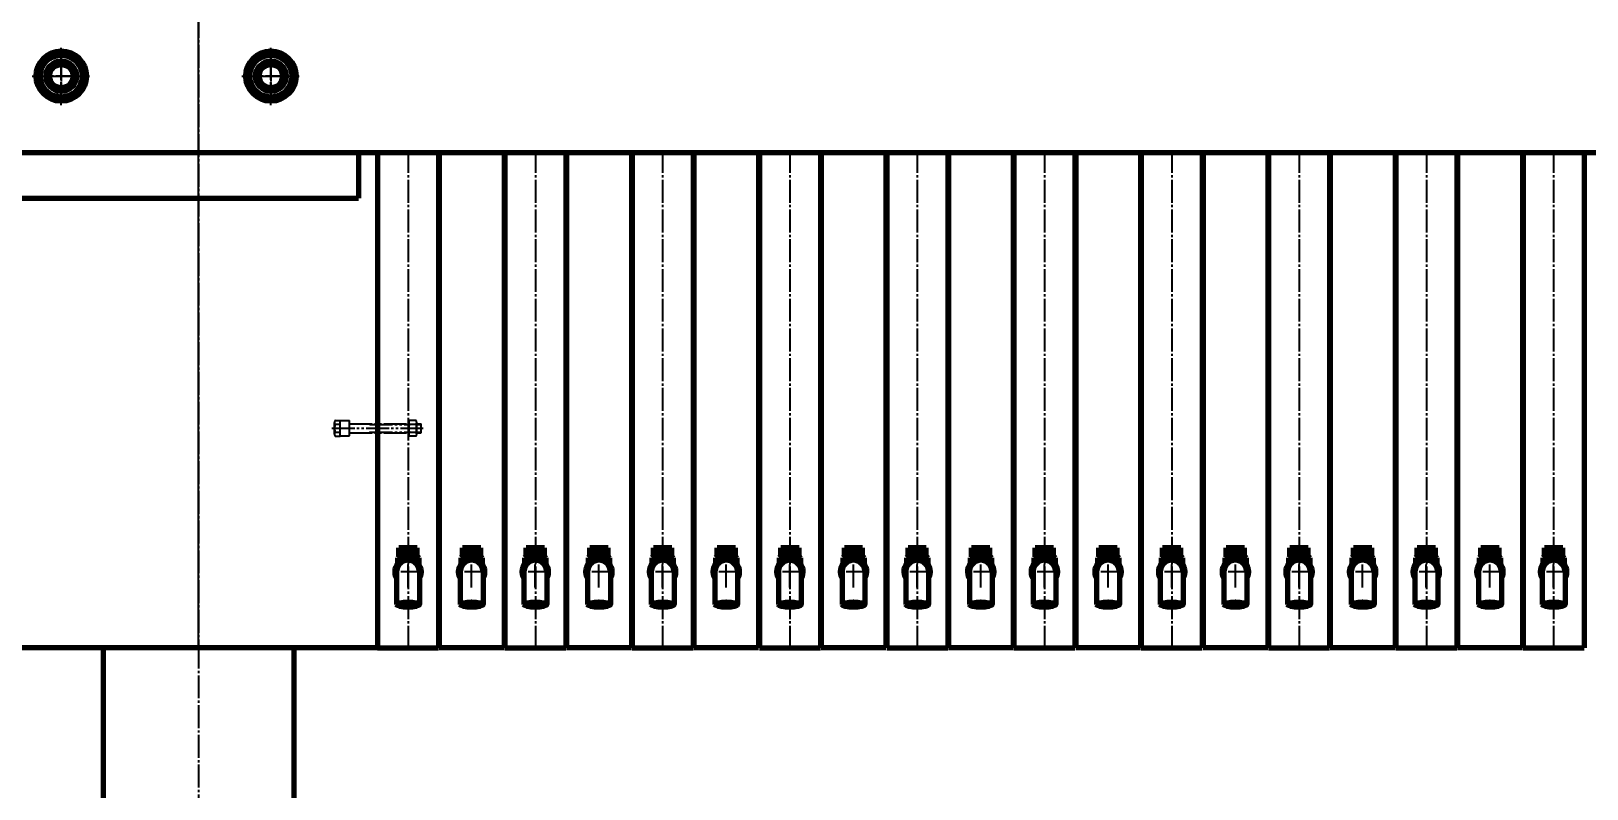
# Model space of a CAD drawing. Header units: millimetres. Extents: x -14850 to 14850, y -10500 to 10500.
# Drawn here: x -10907 to -8866, y 1542 to 2536 of the extents above; entities that cross this region are included whole.
import ezdxf

# ---------------------------------------------------------------- set-up
doc = ezdxf.new("R2010")
doc.units = ezdxf.units.MM
doc.linetypes.add('EB_DASHDOT', pattern=[39, 30, -3, 3, -3])
doc.linetypes.add('EB_DASHDOTDOT', pattern=[45, 30, -3, 3, -3, 3, -3])
for name, color, linetype, lineweight in [('CAXA0', 7, 'Continuous', 70), ('CAXA1', 1, 'EB_DASHDOT', 25), ('CAXA3', 7, 'Continuous', 25), ('CAXA4', 3, 'Continuous', 25)]:
    doc.layers.add(name, color=color, linetype=linetype, lineweight=lineweight)
doc.styles.add('标准', font='', dxfattribs={"width": 0.667})
doc.styles.get('标准').set_extended_font_data('NSimSun')
doc.dimstyles.new('标准', dxfattribs={"dimscale": 50, "dimtxt": 3.5, "dimasz": 3, "dimexe": 2, "dimexo": 0, "dimtad": 1, "dimdec": 1, "dimzin": 12, "dimdsep": 46, "dimtxsty": '标准', "dimcen": 0, "dimdle": 4, "dimaunit": 1, "dimazin": 2, "dimtfac": 1, "dimtdec": 3, "dimtmove": 0, "dimatfit": 3, "dimfxl": 0, "dimtolj": 1, "dimtzin": 0, "dimarcsym": 0})

# ---------------------------------------------------------------- blocks, each defined once
blk = doc.blocks.new('CAXBLOCK40', base_point=(-10592.4, 2476.7))
at = {"layer": 'CAXA0'}
for radius in [33, 19.5]:
    blk.add_circle((-10592.4, 2476.7), radius, dxfattribs=at)
at = {"layer": 'CAXA1', "color": 1, "linetype": 'EB_DASHDOT', "lineweight": 25}
for p, q in [((-10592.4, 2438.7), (-10592.4, 2514.7)), ((-10630.4, 2476.7), (-10554.4, 2476.7))]:
    blk.add_line(p, q, dxfattribs=at)
blk = doc.blocks.new('CAXBLOCK41', base_point=(-10592.4, 2476.7))
at = {"layer": 'CAXA0'}
for p, q in [((-10624.1, 2476.7), (-10608.3, 2504.2)), ((-10576.5, 2504.2), (-10608.3, 2504.2)), ((-10560.6, 2476.7), (-10576.5, 2504.2)), ((-10624.1, 2476.7), (-10608.3, 2449.2)), ((-10560.6, 2476.7), (-10576.5, 2449.2)), ((-10576.5, 2449.2), (-10608.3, 2449.2))]:
    blk.add_line(p, q, dxfattribs=at)
for radius in [27.5, 15.3]:
    blk.add_circle((-10592.4, 2476.7), radius, dxfattribs=at)
at = {"layer": 'CAXA1', "linetype": 'EB_DASHDOT', "lineweight": 25}
for p, q in [((-10592.4, 2507.2), (-10592.4, 2446.2)), ((-10627.1, 2476.7), (-10557.6, 2476.7))]:
    blk.add_line(p, q, dxfattribs=at)
at = {"layer": 'CAXA3'}
blk.add_arc((-10592.4, 2476.7), 18, 260, 90, dxfattribs=at)
blk = doc.blocks.new('*D180')
at = {"layer": 'CAXA4', "linetype": 'Continuous', "lineweight": 25}
for points in [[(-10687.4, -1068.9), (-10537.4, -1087.6), (-10537.4, -1050.1)], [(-507.4, -1068.9), (-657.4, -1087.6), (-657.4, -1050.1)]]:
    blk.add_hatch(color=0, dxfattribs=at).paths.add_polyline_path(points, flags=0)
at = {"layer": 'CAXA4', "color": 0, "linetype": 'Continuous', "lineweight": 25}
for p, q in [((-507.4, 2073.6), (-507.4, -1168.9)), ((-10687.4, 696.7), (-10687.4, -1168.9)), ((-10687.4, -1068.9), (-507.4, -1068.9))]:
    blk.add_line(p, q, dxfattribs=at)
at = {"layer": 'CAXA4', "color": 0, "linetype": 'Continuous', "lineweight": 25, "insert": (-5832.3, -797.9), "char_height": 175, "attachment_point": 1, "style": '标准'}
blk.add_mtext('\\fNSimSun|b0|i0|p34;10180', dxfattribs=at)
blk = doc.blocks.new('CAXBLOCK211', base_point=(-10867.4, 2476.7))
at = {"layer": 'CAXA0'}
for radius in [33, 19.5]:
    blk.add_circle((-10867.4, 2476.7), radius, dxfattribs=at)
at = {"layer": 'CAXA1', "color": 1, "linetype": 'EB_DASHDOT', "lineweight": 25}
for p, q in [((-10867.4, 2438.7), (-10867.4, 2514.7)), ((-10905.4, 2476.7), (-10829.4, 2476.7))]:
    blk.add_line(p, q, dxfattribs=at)
blk = doc.blocks.new('CAXBLOCK212', base_point=(-10867.4, 2476.7))
at = {"layer": 'CAXA0'}
for p, q in [((-10899.1, 2476.7), (-10883.3, 2504.2)), ((-10851.5, 2504.2), (-10883.3, 2504.2)), ((-10835.6, 2476.7), (-10851.5, 2504.2)), ((-10899.1, 2476.7), (-10883.3, 2449.2)), ((-10835.6, 2476.7), (-10851.5, 2449.2)), ((-10851.5, 2449.2), (-10883.3, 2449.2))]:
    blk.add_line(p, q, dxfattribs=at)
for radius in [27.5, 15.3]:
    blk.add_circle((-10867.4, 2476.7), radius, dxfattribs=at)
at = {"layer": 'CAXA1', "linetype": 'EB_DASHDOT', "lineweight": 25}
for p, q in [((-10867.4, 2507.2), (-10867.4, 2446.2)), ((-10902.1, 2476.7), (-10832.6, 2476.7))]:
    blk.add_line(p, q, dxfattribs=at)
at = {"layer": 'CAXA3'}
blk.add_arc((-10867.4, 2476.7), 18, 260, 90, dxfattribs=at)
blk = doc.blocks.new('CAXBLOCK326', base_point=(-10408.4, 1819.9))
at = {"layer": 'CAXA0', "linetype": 'Continuous', "lineweight": 70}
for p, q in [((-10424.4, 1847.1), (-10424.4, 1858.3)), ((-10400.4, 1858.3), (-10424.4, 1858.3)), ((-10419.9, 1858.3), (-10419.9, 1852.1)), ((-10404.9, 1858.3), (-10404.9, 1852.1)), ((-10400.4, 1847.1), (-10400.4, 1858.3)), ((-10424.4, 1847.1), (-10426.4, 1845.1)), ((-10426.4, 1845.1), (-10426.4, 1837.2)), ((-10426.4, 1845.1), (-10398.4, 1845.1)), ((-10400.4, 1852.1), (-10424.4, 1852.1)), ((-10400.4, 1847.1), (-10424.4, 1847.1)), ((-10400.4, 1847.1), (-10398.4, 1845.1)), ((-10398.4, 1845.1), (-10398.4, 1837.2)), ((-10427.4, 1826.7), (-10427.4, 1783.6)), ((-10397.4, 1826.7), (-10397.4, 1783.6))]:
    blk.add_line(p, q, dxfattribs=at)
for radius, start, end in [(17.5, 328.9973, 211.0027), (15, 0, 180)]:
    blk.add_arc((-10412.4, 1826.7), radius, start, end, dxfattribs=at)
for major_axis in [(-15, 0), (-11, 0)]:
    blk.add_ellipse((-10412.4, 1783.6), major_axis=major_axis, ratio=0.233333, dxfattribs=at)
at = {"layer": 'CAXA1', "linetype": 'EB_DASHDOT', "lineweight": 25}
for p, q in [((-10412.4, 1806.2), (-10412.4, 1847.2)), ((-10391.9, 1826.7), (-10432.9, 1826.7))]:
    blk.add_line(p, q, dxfattribs=at)
blk = doc.blocks.new('CAXBLOCK405', base_point=(-8905.4, 1819.9))
at = {"layer": 'CAXA0', "linetype": 'Continuous', "lineweight": 70}
for p, q in [((-8921.4, 1847.1), (-8921.4, 1858.3)), ((-8897.4, 1858.3), (-8921.4, 1858.3)), ((-8916.9, 1858.3), (-8916.9, 1852.1)), ((-8901.9, 1858.3), (-8901.9, 1852.1)), ((-8897.4, 1847.1), (-8897.4, 1858.3)), ((-8921.4, 1847.1), (-8923.4, 1845.1)), ((-8923.4, 1845.1), (-8923.4, 1837.2)), ((-8923.4, 1845.1), (-8895.4, 1845.1)), ((-8897.4, 1852.1), (-8921.4, 1852.1)), ((-8897.4, 1847.1), (-8921.4, 1847.1)), ((-8897.4, 1847.1), (-8895.4, 1845.1)), ((-8895.4, 1845.1), (-8895.4, 1837.2)), ((-8924.4, 1826.7), (-8924.4, 1783.6)), ((-8894.4, 1826.7), (-8894.4, 1783.6))]:
    blk.add_line(p, q, dxfattribs=at)
for radius, start, end in [(17.5, 328.9973, 211.0027), (15, 0, 180)]:
    blk.add_arc((-8909.4, 1826.7), radius, start, end, dxfattribs=at)
for major_axis in [(-15, 0), (-11, 0)]:
    blk.add_ellipse((-8909.4, 1783.6), major_axis=major_axis, ratio=0.233333, dxfattribs=at)
at = {"layer": 'CAXA1', "linetype": 'EB_DASHDOT', "lineweight": 25}
for p, q in [((-8909.4, 1806.2), (-8909.4, 1847.2)), ((-8888.9, 1826.7), (-8929.9, 1826.7))]:
    blk.add_line(p, q, dxfattribs=at)
blk = doc.blocks.new('CAXBLOCK406', base_point=(-9155.9, 1819.9))
at = {"layer": 'CAXA0', "linetype": 'Continuous', "lineweight": 70}
for p, q in [((-9171.9, 1847.1), (-9171.9, 1858.3)), ((-9147.9, 1858.3), (-9171.9, 1858.3)), ((-9167.4, 1858.3), (-9167.4, 1852.1)), ((-9152.4, 1858.3), (-9152.4, 1852.1)), ((-9147.9, 1847.1), (-9147.9, 1858.3)), ((-9171.9, 1847.1), (-9173.9, 1845.1)), ((-9173.9, 1845.1), (-9173.9, 1837.2)), ((-9173.9, 1845.1), (-9145.9, 1845.1)), ((-9147.9, 1852.1), (-9171.9, 1852.1)), ((-9147.9, 1847.1), (-9171.9, 1847.1)), ((-9147.9, 1847.1), (-9145.9, 1845.1)), ((-9145.9, 1845.1), (-9145.9, 1837.2)), ((-9174.9, 1826.7), (-9174.9, 1783.6)), ((-9144.9, 1826.7), (-9144.9, 1783.6))]:
    blk.add_line(p, q, dxfattribs=at)
for radius, start, end in [(17.5, 328.9973, 211.0027), (15, 0, 180)]:
    blk.add_arc((-9159.9, 1826.7), radius, start, end, dxfattribs=at)
for major_axis in [(-15, 0), (-11, 0)]:
    blk.add_ellipse((-9159.9, 1783.6), major_axis=major_axis, ratio=0.233333, dxfattribs=at)
at = {"layer": 'CAXA1', "linetype": 'EB_DASHDOT', "lineweight": 25}
for p, q in [((-9159.9, 1806.2), (-9159.9, 1847.2)), ((-9139.4, 1826.7), (-9180.4, 1826.7))]:
    blk.add_line(p, q, dxfattribs=at)
blk = doc.blocks.new('CAXBLOCK407', base_point=(-9072.4, 1819.9))
at = {"layer": 'CAXA0', "linetype": 'Continuous', "lineweight": 70}
for p, q in [((-9088.4, 1847.1), (-9088.4, 1858.3)), ((-9064.4, 1858.3), (-9088.4, 1858.3)), ((-9083.9, 1858.3), (-9083.9, 1852.1)), ((-9068.9, 1858.3), (-9068.9, 1852.1)), ((-9064.4, 1847.1), (-9064.4, 1858.3)), ((-9088.4, 1847.1), (-9090.4, 1845.1)), ((-9090.4, 1845.1), (-9090.4, 1837.2)), ((-9090.4, 1845.1), (-9062.4, 1845.1)), ((-9064.4, 1852.1), (-9088.4, 1852.1)), ((-9064.4, 1847.1), (-9088.4, 1847.1)), ((-9064.4, 1847.1), (-9062.4, 1845.1)), ((-9062.4, 1845.1), (-9062.4, 1837.2)), ((-9091.4, 1826.7), (-9091.4, 1783.6)), ((-9061.4, 1826.7), (-9061.4, 1783.6))]:
    blk.add_line(p, q, dxfattribs=at)
for radius, start, end in [(17.5, 328.9973, 211.0027), (15, 0, 180)]:
    blk.add_arc((-9076.4, 1826.7), radius, start, end, dxfattribs=at)
for major_axis in [(-15, 0), (-11, 0)]:
    blk.add_ellipse((-9076.4, 1783.6), major_axis=major_axis, ratio=0.233333, dxfattribs=at)
at = {"layer": 'CAXA1', "linetype": 'EB_DASHDOT', "lineweight": 25}
for p, q in [((-9076.4, 1806.2), (-9076.4, 1847.2)), ((-9055.9, 1826.7), (-9096.9, 1826.7))]:
    blk.add_line(p, q, dxfattribs=at)
blk = doc.blocks.new('CAXBLOCK408', base_point=(-8988.9, 1819.9))
at = {"layer": 'CAXA0', "linetype": 'Continuous', "lineweight": 70}
for p, q in [((-9004.9, 1847.1), (-9004.9, 1858.3)), ((-8980.9, 1858.3), (-9004.9, 1858.3)), ((-9000.4, 1858.3), (-9000.4, 1852.1)), ((-8985.4, 1858.3), (-8985.4, 1852.1)), ((-8980.9, 1847.1), (-8980.9, 1858.3)), ((-9004.9, 1847.1), (-9006.9, 1845.1)), ((-9006.9, 1845.1), (-9006.9, 1837.2)), ((-9006.9, 1845.1), (-8978.9, 1845.1)), ((-8980.9, 1852.1), (-9004.9, 1852.1)), ((-8980.9, 1847.1), (-9004.9, 1847.1)), ((-8980.9, 1847.1), (-8978.9, 1845.1)), ((-8978.9, 1845.1), (-8978.9, 1837.2)), ((-9007.9, 1826.7), (-9007.9, 1783.6)), ((-8977.9, 1826.7), (-8977.9, 1783.6))]:
    blk.add_line(p, q, dxfattribs=at)
for radius, start, end in [(17.5, 328.9973, 211.0027), (15, 0, 180)]:
    blk.add_arc((-8992.9, 1826.7), radius, start, end, dxfattribs=at)
for major_axis in [(-15, 0), (-11, 0)]:
    blk.add_ellipse((-8992.9, 1783.6), major_axis=major_axis, ratio=0.233333, dxfattribs=at)
at = {"layer": 'CAXA1', "linetype": 'EB_DASHDOT', "lineweight": 25}
for p, q in [((-8992.9, 1806.2), (-8992.9, 1847.2)), ((-8972.4, 1826.7), (-9013.4, 1826.7))]:
    blk.add_line(p, q, dxfattribs=at)
blk = doc.blocks.new('CAXBLOCK409', base_point=(-9239.4, 1819.9))
at = {"layer": 'CAXA0', "linetype": 'Continuous', "lineweight": 70}
for p, q in [((-9255.4, 1847.1), (-9255.4, 1858.3)), ((-9231.4, 1858.3), (-9255.4, 1858.3)), ((-9250.9, 1858.3), (-9250.9, 1852.1)), ((-9235.9, 1858.3), (-9235.9, 1852.1)), ((-9231.4, 1847.1), (-9231.4, 1858.3)), ((-9255.4, 1847.1), (-9257.4, 1845.1)), ((-9257.4, 1845.1), (-9257.4, 1837.2)), ((-9257.4, 1845.1), (-9229.4, 1845.1)), ((-9231.4, 1852.1), (-9255.4, 1852.1)), ((-9231.4, 1847.1), (-9255.4, 1847.1)), ((-9231.4, 1847.1), (-9229.4, 1845.1)), ((-9229.4, 1845.1), (-9229.4, 1837.2)), ((-9258.4, 1826.7), (-9258.4, 1783.6)), ((-9228.4, 1826.7), (-9228.4, 1783.6))]:
    blk.add_line(p, q, dxfattribs=at)
for radius, start, end in [(17.5, 328.9973, 211.0027), (15, 0, 180)]:
    blk.add_arc((-9243.4, 1826.7), radius, start, end, dxfattribs=at)
for major_axis in [(-15, 0), (-11, 0)]:
    blk.add_ellipse((-9243.4, 1783.6), major_axis=major_axis, ratio=0.233333, dxfattribs=at)
at = {"layer": 'CAXA1', "linetype": 'EB_DASHDOT', "lineweight": 25}
for p, q in [((-9243.4, 1806.2), (-9243.4, 1847.2)), ((-9222.9, 1826.7), (-9263.9, 1826.7))]:
    blk.add_line(p, q, dxfattribs=at)
blk = doc.blocks.new('CAXBLOCK410', base_point=(-9322.9, 1819.9))
at = {"layer": 'CAXA0', "linetype": 'Continuous', "lineweight": 70}
for p, q in [((-9338.9, 1847.1), (-9338.9, 1858.3)), ((-9314.9, 1858.3), (-9338.9, 1858.3)), ((-9334.4, 1858.3), (-9334.4, 1852.1)), ((-9319.4, 1858.3), (-9319.4, 1852.1)), ((-9314.9, 1847.1), (-9314.9, 1858.3)), ((-9338.9, 1847.1), (-9340.9, 1845.1)), ((-9340.9, 1845.1), (-9340.9, 1837.2)), ((-9340.9, 1845.1), (-9312.9, 1845.1)), ((-9314.9, 1852.1), (-9338.9, 1852.1)), ((-9314.9, 1847.1), (-9338.9, 1847.1)), ((-9314.9, 1847.1), (-9312.9, 1845.1)), ((-9312.9, 1845.1), (-9312.9, 1837.2)), ((-9341.9, 1826.7), (-9341.9, 1783.6)), ((-9311.9, 1826.7), (-9311.9, 1783.6))]:
    blk.add_line(p, q, dxfattribs=at)
for radius, start, end in [(17.5, 328.9973, 211.0027), (15, 0, 180)]:
    blk.add_arc((-9326.9, 1826.7), radius, start, end, dxfattribs=at)
for major_axis in [(-15, 0), (-11, 0)]:
    blk.add_ellipse((-9326.9, 1783.6), major_axis=major_axis, ratio=0.233333, dxfattribs=at)
at = {"layer": 'CAXA1', "linetype": 'EB_DASHDOT', "lineweight": 25}
for p, q in [((-9326.9, 1806.2), (-9326.9, 1847.2)), ((-9306.4, 1826.7), (-9347.4, 1826.7))]:
    blk.add_line(p, q, dxfattribs=at)
blk = doc.blocks.new('CAXBLOCK411', base_point=(-9406.4, 1819.9))
at = {"layer": 'CAXA0', "linetype": 'Continuous', "lineweight": 70}
for p, q in [((-9422.4, 1847.1), (-9422.4, 1858.3)), ((-9398.4, 1858.3), (-9422.4, 1858.3)), ((-9417.9, 1858.3), (-9417.9, 1852.1)), ((-9402.9, 1858.3), (-9402.9, 1852.1)), ((-9398.4, 1847.1), (-9398.4, 1858.3)), ((-9422.4, 1847.1), (-9424.4, 1845.1)), ((-9424.4, 1845.1), (-9424.4, 1837.2)), ((-9424.4, 1845.1), (-9396.4, 1845.1)), ((-9398.4, 1852.1), (-9422.4, 1852.1)), ((-9398.4, 1847.1), (-9422.4, 1847.1)), ((-9398.4, 1847.1), (-9396.4, 1845.1)), ((-9396.4, 1845.1), (-9396.4, 1837.2)), ((-9425.4, 1826.7), (-9425.4, 1783.6)), ((-9395.4, 1826.7), (-9395.4, 1783.6))]:
    blk.add_line(p, q, dxfattribs=at)
for radius, start, end in [(17.5, 328.9973, 211.0027), (15, 0, 180)]:
    blk.add_arc((-9410.4, 1826.7), radius, start, end, dxfattribs=at)
for major_axis in [(-15, 0), (-11, 0)]:
    blk.add_ellipse((-9410.4, 1783.6), major_axis=major_axis, ratio=0.233333, dxfattribs=at)
at = {"layer": 'CAXA1', "linetype": 'EB_DASHDOT', "lineweight": 25}
for p, q in [((-9410.4, 1806.2), (-9410.4, 1847.2)), ((-9389.9, 1826.7), (-9430.9, 1826.7))]:
    blk.add_line(p, q, dxfattribs=at)
blk = doc.blocks.new('CAXBLOCK412', base_point=(-9489.9, 1819.9))
at = {"layer": 'CAXA0', "linetype": 'Continuous', "lineweight": 70}
for p, q in [((-9505.9, 1847.1), (-9505.9, 1858.3)), ((-9481.9, 1858.3), (-9505.9, 1858.3)), ((-9501.4, 1858.3), (-9501.4, 1852.1)), ((-9486.4, 1858.3), (-9486.4, 1852.1)), ((-9481.9, 1847.1), (-9481.9, 1858.3)), ((-9505.9, 1847.1), (-9507.9, 1845.1)), ((-9507.9, 1845.1), (-9507.9, 1837.2)), ((-9507.9, 1845.1), (-9479.9, 1845.1)), ((-9481.9, 1852.1), (-9505.9, 1852.1)), ((-9481.9, 1847.1), (-9505.9, 1847.1)), ((-9481.9, 1847.1), (-9479.9, 1845.1)), ((-9479.9, 1845.1), (-9479.9, 1837.2)), ((-9508.9, 1826.7), (-9508.9, 1783.6)), ((-9478.9, 1826.7), (-9478.9, 1783.6))]:
    blk.add_line(p, q, dxfattribs=at)
for radius, start, end in [(17.5, 328.9973, 211.0027), (15, 0, 180)]:
    blk.add_arc((-9493.9, 1826.7), radius, start, end, dxfattribs=at)
for major_axis in [(-15, 0), (-11, 0)]:
    blk.add_ellipse((-9493.9, 1783.6), major_axis=major_axis, ratio=0.233333, dxfattribs=at)
at = {"layer": 'CAXA1', "linetype": 'EB_DASHDOT', "lineweight": 25}
for p, q in [((-9493.9, 1806.2), (-9493.9, 1847.2)), ((-9473.4, 1826.7), (-9514.4, 1826.7))]:
    blk.add_line(p, q, dxfattribs=at)
blk = doc.blocks.new('CAXBLOCK413', base_point=(-9573.4, 1819.9))
at = {"layer": 'CAXA0', "linetype": 'Continuous', "lineweight": 70}
for p, q in [((-9589.4, 1847.1), (-9589.4, 1858.3)), ((-9565.4, 1858.3), (-9589.4, 1858.3)), ((-9584.9, 1858.3), (-9584.9, 1852.1)), ((-9569.9, 1858.3), (-9569.9, 1852.1)), ((-9565.4, 1847.1), (-9565.4, 1858.3)), ((-9589.4, 1847.1), (-9591.4, 1845.1)), ((-9591.4, 1845.1), (-9591.4, 1837.2)), ((-9591.4, 1845.1), (-9563.4, 1845.1)), ((-9565.4, 1852.1), (-9589.4, 1852.1)), ((-9565.4, 1847.1), (-9589.4, 1847.1)), ((-9565.4, 1847.1), (-9563.4, 1845.1)), ((-9563.4, 1845.1), (-9563.4, 1837.2)), ((-9592.4, 1826.7), (-9592.4, 1783.6)), ((-9562.4, 1826.7), (-9562.4, 1783.6))]:
    blk.add_line(p, q, dxfattribs=at)
for radius, start, end in [(17.5, 328.9973, 211.0027), (15, 0, 180)]:
    blk.add_arc((-9577.4, 1826.7), radius, start, end, dxfattribs=at)
for major_axis in [(-15, 0), (-11, 0)]:
    blk.add_ellipse((-9577.4, 1783.6), major_axis=major_axis, ratio=0.233333, dxfattribs=at)
at = {"layer": 'CAXA1', "linetype": 'EB_DASHDOT', "lineweight": 25}
for p, q in [((-9577.4, 1806.2), (-9577.4, 1847.2)), ((-9556.9, 1826.7), (-9597.9, 1826.7))]:
    blk.add_line(p, q, dxfattribs=at)
blk = doc.blocks.new('CAXBLOCK414', base_point=(-9656.9, 1819.9))
at = {"layer": 'CAXA0', "linetype": 'Continuous', "lineweight": 70}
for p, q in [((-9672.9, 1847.1), (-9672.9, 1858.3)), ((-9648.9, 1858.3), (-9672.9, 1858.3)), ((-9668.4, 1858.3), (-9668.4, 1852.1)), ((-9653.4, 1858.3), (-9653.4, 1852.1)), ((-9648.9, 1847.1), (-9648.9, 1858.3)), ((-9672.9, 1847.1), (-9674.9, 1845.1)), ((-9674.9, 1845.1), (-9674.9, 1837.2)), ((-9674.9, 1845.1), (-9646.9, 1845.1)), ((-9648.9, 1852.1), (-9672.9, 1852.1)), ((-9648.9, 1847.1), (-9672.9, 1847.1)), ((-9648.9, 1847.1), (-9646.9, 1845.1)), ((-9646.9, 1845.1), (-9646.9, 1837.2)), ((-9675.9, 1826.7), (-9675.9, 1783.6)), ((-9645.9, 1826.7), (-9645.9, 1783.6))]:
    blk.add_line(p, q, dxfattribs=at)
for radius, start, end in [(17.5, 328.9973, 211.0027), (15, 0, 180)]:
    blk.add_arc((-9660.9, 1826.7), radius, start, end, dxfattribs=at)
for major_axis in [(-15, 0), (-11, 0)]:
    blk.add_ellipse((-9660.9, 1783.6), major_axis=major_axis, ratio=0.233333, dxfattribs=at)
at = {"layer": 'CAXA1', "linetype": 'EB_DASHDOT', "lineweight": 25}
for p, q in [((-9660.9, 1806.2), (-9660.9, 1847.2)), ((-9640.4, 1826.7), (-9681.4, 1826.7))]:
    blk.add_line(p, q, dxfattribs=at)
blk = doc.blocks.new('CAXBLOCK415', base_point=(-9740.4, 1819.9))
at = {"layer": 'CAXA0', "linetype": 'Continuous', "lineweight": 70}
for p, q in [((-9756.4, 1847.1), (-9756.4, 1858.3)), ((-9732.4, 1858.3), (-9756.4, 1858.3)), ((-9751.9, 1858.3), (-9751.9, 1852.1)), ((-9736.9, 1858.3), (-9736.9, 1852.1)), ((-9732.4, 1847.1), (-9732.4, 1858.3)), ((-9756.4, 1847.1), (-9758.4, 1845.1)), ((-9758.4, 1845.1), (-9758.4, 1837.2)), ((-9758.4, 1845.1), (-9730.4, 1845.1)), ((-9732.4, 1852.1), (-9756.4, 1852.1)), ((-9732.4, 1847.1), (-9756.4, 1847.1)), ((-9732.4, 1847.1), (-9730.4, 1845.1)), ((-9730.4, 1845.1), (-9730.4, 1837.2)), ((-9759.4, 1826.7), (-9759.4, 1783.6)), ((-9729.4, 1826.7), (-9729.4, 1783.6))]:
    blk.add_line(p, q, dxfattribs=at)
for radius, start, end in [(17.5, 328.9973, 211.0027), (15, 0, 180)]:
    blk.add_arc((-9744.4, 1826.7), radius, start, end, dxfattribs=at)
for major_axis in [(-15, 0), (-11, 0)]:
    blk.add_ellipse((-9744.4, 1783.6), major_axis=major_axis, ratio=0.233333, dxfattribs=at)
at = {"layer": 'CAXA1', "linetype": 'EB_DASHDOT', "lineweight": 25}
for p, q in [((-9744.4, 1806.2), (-9744.4, 1847.2)), ((-9723.9, 1826.7), (-9764.9, 1826.7))]:
    blk.add_line(p, q, dxfattribs=at)
blk = doc.blocks.new('CAXBLOCK416', base_point=(-9823.9, 1819.9))
at = {"layer": 'CAXA0', "linetype": 'Continuous', "lineweight": 70}
for p, q in [((-9839.9, 1847.1), (-9839.9, 1858.3)), ((-9815.9, 1858.3), (-9839.9, 1858.3)), ((-9835.4, 1858.3), (-9835.4, 1852.1)), ((-9820.4, 1858.3), (-9820.4, 1852.1)), ((-9815.9, 1847.1), (-9815.9, 1858.3)), ((-9839.9, 1847.1), (-9841.9, 1845.1)), ((-9841.9, 1845.1), (-9841.9, 1837.2)), ((-9841.9, 1845.1), (-9813.9, 1845.1)), ((-9815.9, 1852.1), (-9839.9, 1852.1)), ((-9815.9, 1847.1), (-9839.9, 1847.1)), ((-9815.9, 1847.1), (-9813.9, 1845.1)), ((-9813.9, 1845.1), (-9813.9, 1837.2)), ((-9842.9, 1826.7), (-9842.9, 1783.6)), ((-9812.9, 1826.7), (-9812.9, 1783.6))]:
    blk.add_line(p, q, dxfattribs=at)
for radius, start, end in [(17.5, 328.9973, 211.0027), (15, 0, 180)]:
    blk.add_arc((-9827.9, 1826.7), radius, start, end, dxfattribs=at)
for major_axis in [(-15, 0), (-11, 0)]:
    blk.add_ellipse((-9827.9, 1783.6), major_axis=major_axis, ratio=0.233333, dxfattribs=at)
at = {"layer": 'CAXA1', "linetype": 'EB_DASHDOT', "lineweight": 25}
for p, q in [((-9827.9, 1806.2), (-9827.9, 1847.2)), ((-9807.4, 1826.7), (-9848.4, 1826.7))]:
    blk.add_line(p, q, dxfattribs=at)
blk = doc.blocks.new('CAXBLOCK417', base_point=(-9907.4, 1819.9))
at = {"layer": 'CAXA0', "linetype": 'Continuous', "lineweight": 70}
for p, q in [((-9923.4, 1847.1), (-9923.4, 1858.3)), ((-9899.4, 1858.3), (-9923.4, 1858.3)), ((-9918.9, 1858.3), (-9918.9, 1852.1)), ((-9903.9, 1858.3), (-9903.9, 1852.1)), ((-9899.4, 1847.1), (-9899.4, 1858.3)), ((-9923.4, 1847.1), (-9925.4, 1845.1)), ((-9925.4, 1845.1), (-9925.4, 1837.2)), ((-9925.4, 1845.1), (-9897.4, 1845.1)), ((-9899.4, 1852.1), (-9923.4, 1852.1)), ((-9899.4, 1847.1), (-9923.4, 1847.1)), ((-9899.4, 1847.1), (-9897.4, 1845.1)), ((-9897.4, 1845.1), (-9897.4, 1837.2)), ((-9926.4, 1826.7), (-9926.4, 1783.6)), ((-9896.4, 1826.7), (-9896.4, 1783.6))]:
    blk.add_line(p, q, dxfattribs=at)
for radius, start, end in [(17.5, 328.9973, 211.0027), (15, 0, 180)]:
    blk.add_arc((-9911.4, 1826.7), radius, start, end, dxfattribs=at)
for major_axis in [(-15, 0), (-11, 0)]:
    blk.add_ellipse((-9911.4, 1783.6), major_axis=major_axis, ratio=0.233333, dxfattribs=at)
at = {"layer": 'CAXA1', "linetype": 'EB_DASHDOT', "lineweight": 25}
for p, q in [((-9911.4, 1806.2), (-9911.4, 1847.2)), ((-9890.9, 1826.7), (-9931.9, 1826.7))]:
    blk.add_line(p, q, dxfattribs=at)
blk = doc.blocks.new('CAXBLOCK418', base_point=(-9990.9, 1819.9))
at = {"layer": 'CAXA0', "linetype": 'Continuous', "lineweight": 70}
for p, q in [((-10006.9, 1847.1), (-10006.9, 1858.3)), ((-9982.9, 1858.3), (-10006.9, 1858.3)), ((-10002.4, 1858.3), (-10002.4, 1852.1)), ((-9987.4, 1858.3), (-9987.4, 1852.1)), ((-9982.9, 1847.1), (-9982.9, 1858.3)), ((-10006.9, 1847.1), (-10008.9, 1845.1)), ((-10008.9, 1845.1), (-10008.9, 1837.2)), ((-10008.9, 1845.1), (-9980.9, 1845.1)), ((-9982.9, 1852.1), (-10006.9, 1852.1)), ((-9982.9, 1847.1), (-10006.9, 1847.1)), ((-9982.9, 1847.1), (-9980.9, 1845.1)), ((-9980.9, 1845.1), (-9980.9, 1837.2)), ((-10009.9, 1826.7), (-10009.9, 1783.6)), ((-9979.9, 1826.7), (-9979.9, 1783.6))]:
    blk.add_line(p, q, dxfattribs=at)
for radius, start, end in [(17.5, 328.9973, 211.0027), (15, 0, 180)]:
    blk.add_arc((-9994.9, 1826.7), radius, start, end, dxfattribs=at)
for major_axis in [(-15, 0), (-11, 0)]:
    blk.add_ellipse((-9994.9, 1783.6), major_axis=major_axis, ratio=0.233333, dxfattribs=at)
at = {"layer": 'CAXA1', "linetype": 'EB_DASHDOT', "lineweight": 25}
for p, q in [((-9994.9, 1806.2), (-9994.9, 1847.2)), ((-9974.4, 1826.7), (-10015.4, 1826.7))]:
    blk.add_line(p, q, dxfattribs=at)
blk = doc.blocks.new('CAXBLOCK419', base_point=(-10074.4, 1819.9))
at = {"layer": 'CAXA0', "linetype": 'Continuous', "lineweight": 70}
for p, q in [((-10090.4, 1847.1), (-10090.4, 1858.3)), ((-10066.4, 1858.3), (-10090.4, 1858.3)), ((-10085.9, 1858.3), (-10085.9, 1852.1)), ((-10070.9, 1858.3), (-10070.9, 1852.1)), ((-10066.4, 1847.1), (-10066.4, 1858.3)), ((-10090.4, 1847.1), (-10092.4, 1845.1)), ((-10092.4, 1845.1), (-10092.4, 1837.2)), ((-10092.4, 1845.1), (-10064.4, 1845.1)), ((-10066.4, 1852.1), (-10090.4, 1852.1)), ((-10066.4, 1847.1), (-10090.4, 1847.1)), ((-10066.4, 1847.1), (-10064.4, 1845.1)), ((-10064.4, 1845.1), (-10064.4, 1837.2)), ((-10093.4, 1826.7), (-10093.4, 1783.6)), ((-10063.4, 1826.7), (-10063.4, 1783.6))]:
    blk.add_line(p, q, dxfattribs=at)
for radius, start, end in [(17.5, 328.9973, 211.0027), (15, 0, 180)]:
    blk.add_arc((-10078.4, 1826.7), radius, start, end, dxfattribs=at)
for major_axis in [(-15, 0), (-11, 0)]:
    blk.add_ellipse((-10078.4, 1783.6), major_axis=major_axis, ratio=0.233333, dxfattribs=at)
at = {"layer": 'CAXA1', "linetype": 'EB_DASHDOT', "lineweight": 25}
for p, q in [((-10078.4, 1806.2), (-10078.4, 1847.2)), ((-10057.9, 1826.7), (-10098.9, 1826.7))]:
    blk.add_line(p, q, dxfattribs=at)
blk = doc.blocks.new('CAXBLOCK420', base_point=(-10157.9, 1819.9))
at = {"layer": 'CAXA0', "linetype": 'Continuous', "lineweight": 70}
for p, q in [((-10173.9, 1847.1), (-10173.9, 1858.3)), ((-10149.9, 1858.3), (-10173.9, 1858.3)), ((-10169.4, 1858.3), (-10169.4, 1852.1)), ((-10154.4, 1858.3), (-10154.4, 1852.1)), ((-10149.9, 1847.1), (-10149.9, 1858.3)), ((-10173.9, 1847.1), (-10175.9, 1845.1)), ((-10175.9, 1845.1), (-10175.9, 1837.2)), ((-10175.9, 1845.1), (-10147.9, 1845.1)), ((-10149.9, 1852.1), (-10173.9, 1852.1)), ((-10149.9, 1847.1), (-10173.9, 1847.1)), ((-10149.9, 1847.1), (-10147.9, 1845.1)), ((-10147.9, 1845.1), (-10147.9, 1837.2)), ((-10176.9, 1826.7), (-10176.9, 1783.6)), ((-10146.9, 1826.7), (-10146.9, 1783.6))]:
    blk.add_line(p, q, dxfattribs=at)
for radius, start, end in [(17.5, 328.9973, 211.0027), (15, 0, 180)]:
    blk.add_arc((-10161.9, 1826.7), radius, start, end, dxfattribs=at)
for major_axis in [(-15, 0), (-11, 0)]:
    blk.add_ellipse((-10161.9, 1783.6), major_axis=major_axis, ratio=0.233333, dxfattribs=at)
at = {"layer": 'CAXA1', "linetype": 'EB_DASHDOT', "lineweight": 25}
for p, q in [((-10161.9, 1806.2), (-10161.9, 1847.2)), ((-10141.4, 1826.7), (-10182.4, 1826.7))]:
    blk.add_line(p, q, dxfattribs=at)
blk = doc.blocks.new('CAXBLOCK421', base_point=(-10241.4, 1819.9))
at = {"layer": 'CAXA0', "linetype": 'Continuous', "lineweight": 70}
for p, q in [((-10257.4, 1847.1), (-10257.4, 1858.3)), ((-10233.4, 1858.3), (-10257.4, 1858.3)), ((-10252.9, 1858.3), (-10252.9, 1852.1)), ((-10237.9, 1858.3), (-10237.9, 1852.1)), ((-10233.4, 1847.1), (-10233.4, 1858.3)), ((-10257.4, 1847.1), (-10259.4, 1845.1)), ((-10259.4, 1845.1), (-10259.4, 1837.2)), ((-10259.4, 1845.1), (-10231.4, 1845.1)), ((-10233.4, 1852.1), (-10257.4, 1852.1)), ((-10233.4, 1847.1), (-10257.4, 1847.1)), ((-10233.4, 1847.1), (-10231.4, 1845.1)), ((-10231.4, 1845.1), (-10231.4, 1837.2)), ((-10260.4, 1826.7), (-10260.4, 1783.6)), ((-10230.4, 1826.7), (-10230.4, 1783.6))]:
    blk.add_line(p, q, dxfattribs=at)
for radius, start, end in [(17.5, 328.9973, 211.0027), (15, 0, 180)]:
    blk.add_arc((-10245.4, 1826.7), radius, start, end, dxfattribs=at)
for major_axis in [(-15, 0), (-11, 0)]:
    blk.add_ellipse((-10245.4, 1783.6), major_axis=major_axis, ratio=0.233333, dxfattribs=at)
at = {"layer": 'CAXA1', "linetype": 'EB_DASHDOT', "lineweight": 25}
for p, q in [((-10245.4, 1806.2), (-10245.4, 1847.2)), ((-10224.9, 1826.7), (-10265.9, 1826.7))]:
    blk.add_line(p, q, dxfattribs=at)
blk = doc.blocks.new('CAXBLOCK422', base_point=(-10324.9, 1819.9))
at = {"layer": 'CAXA0', "linetype": 'Continuous', "lineweight": 70}
for p, q in [((-10340.9, 1847.1), (-10340.9, 1858.3)), ((-10316.9, 1858.3), (-10340.9, 1858.3)), ((-10336.4, 1858.3), (-10336.4, 1852.1)), ((-10321.4, 1858.3), (-10321.4, 1852.1)), ((-10316.9, 1847.1), (-10316.9, 1858.3)), ((-10340.9, 1847.1), (-10342.9, 1845.1)), ((-10342.9, 1845.1), (-10342.9, 1837.2)), ((-10342.9, 1845.1), (-10314.9, 1845.1)), ((-10316.9, 1852.1), (-10340.9, 1852.1)), ((-10316.9, 1847.1), (-10340.9, 1847.1)), ((-10316.9, 1847.1), (-10314.9, 1845.1)), ((-10314.9, 1845.1), (-10314.9, 1837.2)), ((-10343.9, 1826.7), (-10343.9, 1783.6)), ((-10313.9, 1826.7), (-10313.9, 1783.6))]:
    blk.add_line(p, q, dxfattribs=at)
for radius, start, end in [(17.5, 328.9973, 211.0027), (15, 0, 180)]:
    blk.add_arc((-10328.9, 1826.7), radius, start, end, dxfattribs=at)
for major_axis in [(-15, 0), (-11, 0)]:
    blk.add_ellipse((-10328.9, 1783.6), major_axis=major_axis, ratio=0.233333, dxfattribs=at)
at = {"layer": 'CAXA1', "linetype": 'EB_DASHDOT', "lineweight": 25}
for p, q in [((-10328.9, 1806.2), (-10328.9, 1847.2)), ((-10308.4, 1826.7), (-10349.4, 1826.7))]:
    blk.add_line(p, q, dxfattribs=at)
blk = doc.blocks.new('*D476')
at = {"layer": 'CAXA4', "linetype": 'Continuous', "lineweight": 25}
for points in [[(-11382.4, -1944.8), (-11232.4, -1963.6), (-11232.4, -1926.1)], [(1747.7, -1944.8), (1597.7, -1963.6), (1597.7, -1926.1)]]:
    blk.add_hatch(color=0, dxfattribs=at).paths.add_polyline_path(points, flags=0)
at = {"layer": 'CAXA4', "color": 0, "linetype": 'Continuous', "lineweight": 25}
for p, q in [((-11382.4, 2336.7), (-11382.4, -2044.8)), ((1747.7, 1536.7), (1747.7, -2044.8)), ((-11382.4, -1944.8), (1747.7, -1944.8))]:
    blk.add_line(p, q, dxfattribs=at)
at = {"layer": 'CAXA4', "color": 0, "linetype": 'Continuous', "lineweight": 25, "insert": (-5052.2, -1673.8), "char_height": 175, "attachment_point": 1, "style": '标准'}
blk.add_mtext('\\fNSimSun|b0|i0|p34;13130', dxfattribs=at)
blk = doc.blocks.new('*D477')
at = {"layer": 'CAXA4', "linetype": 'Continuous', "lineweight": 25}
for points in [[(-11048.4, 3282.3), (-11198.4, 3263.5), (-11198.4, 3301)], [(-10687.4, 3282.3), (-10537.4, 3263.5), (-10537.4, 3301)]]:
    blk.add_hatch(color=0, dxfattribs=at).paths.add_polyline_path(points, flags=0)
at = {"layer": 'CAXA4', "color": 0, "linetype": 'Continuous', "lineweight": 25}
for p, q in [((-11048.4, 2611.7), (-11048.4, 3382.3)), ((-10687.4, 1723.7), (-10687.4, 3382.3)), ((-11560.8, 3282.3), (-10487.4, 3282.3))]:
    blk.add_line(p, q, dxfattribs=at)
at = {"layer": 'CAXA4', "color": 0, "linetype": 'Continuous', "lineweight": 25, "insert": (-11552.1, 3553.3), "char_height": 175, "attachment_point": 1, "style": '标准'}
blk.add_mtext('\\fNSimSun|b0|i0|p34;360', dxfattribs=at)

msp = doc.modelspace()

# ---------------------------------------------------------------- linework, layer by layer
at = {"layer": 'CAXA0'}
for p, q in [((-11382.38, 2376.67), (-8215.48, 2376.67)), ((-10477.38, 2376.67), (-10477.38, 2316.67)), ((-10452.38, 2376.67), (-10452.38, 1726.67)), ((-10285.38, 2376.67), (-10285.38, 1726.67)), ((-10118.38, 2376.67), (-10118.38, 1726.67)), ((-9951.38, 2376.67), (-9951.38, 1726.67)), ((-9784.38, 2376.67), (-9784.38, 1726.67)), ((-9617.38, 2376.67), (-9617.38, 1726.67)), ((-9450.38, 2376.67), (-9450.38, 1726.67)), ((-9283.38, 2376.67), (-9283.38, 1726.67)), ((-9116.38, 2376.67), (-9116.38, 1726.67)), ((-8949.38, 2376.67), (-8949.38, 1726.67)), ((-10932.38, 2316.67), (-10477.38, 2316.67)), ((-10452.38, 1726.67), (-10932.38, 1726.67))]:
    msp.add_line(p, q, dxfattribs=at)
at = {"layer": 'CAXA0', "linetype": 'Continuous', "lineweight": 70}
for p, q in [((-10372.38, 2376.67), (-10372.38, 1726.67)), ((-10371.38, 2376.67), (-10371.38, 1726.67)), ((-10286.38, 2376.67), (-10286.38, 1726.67)), ((-10285.38, 2376.67), (-10285.38, 1726.67)), ((-10205.38, 2376.67), (-10205.38, 1726.67)), ((-10204.38, 2376.67), (-10204.38, 1726.67)), ((-10119.38, 2376.67), (-10119.38, 1726.67)), ((-10118.38, 2376.67), (-10118.38, 1726.67)), ((-10038.38, 2376.67), (-10038.38, 1726.67)), ((-10037.38, 2376.67), (-10037.38, 1726.67)), ((-9952.38, 2376.67), (-9952.38, 1726.67)), ((-9951.38, 2376.67), (-9951.38, 1726.67)), ((-9871.38, 2376.67), (-9871.38, 1726.67)), ((-9870.38, 2376.67), (-9870.38, 1726.67)), ((-9785.38, 2376.67), (-9785.38, 1726.67)), ((-9784.38, 2376.67), (-9784.38, 1726.67)), ((-9704.38, 2376.67), (-9704.38, 1726.67)), ((-9703.38, 2376.67), (-9703.38, 1726.67)), ((-9618.38, 2376.67), (-9618.38, 1726.67)), ((-9617.38, 2376.67), (-9617.38, 1726.67)), ((-9537.38, 2376.67), (-9537.38, 1726.67)), ((-9536.38, 2376.67), (-9536.38, 1726.67)), ((-9451.38, 2376.67), (-9451.38, 1726.67)), ((-9450.38, 2376.67), (-9450.38, 1726.67)), ((-9370.38, 2376.67), (-9370.38, 1726.67)), ((-9369.38, 2376.67), (-9369.38, 1726.67)), ((-9284.38, 2376.67), (-9284.38, 1726.67)), ((-9283.38, 2376.67), (-9283.38, 1726.67)), ((-9203.38, 2376.67), (-9203.38, 1726.67)), ((-9202.38, 2376.67), (-9202.38, 1726.67)), ((-9117.38, 2376.67), (-9117.38, 1726.67)), ((-9116.38, 2376.67), (-9116.38, 1726.67)), ((-9036.38, 2376.67), (-9036.38, 1726.67)), ((-9035.38, 2376.67), (-9035.38, 1726.67)), ((-8950.38, 2376.67), (-8950.38, 1726.67)), ((-8950.38, 2376.67), (-8950.38, 1726.67)), ((-8949.38, 2376.67), (-8949.38, 1726.67)), ((-8869.38, 2376.67), (-8869.38, 1726.67)), ((-10812.38, 1726.67), (-10812.38, 996.67)), ((-10562.38, 1726.67), (-10562.38, 996.67)), ((-10452.38, 1726.67), (-10372.38, 1726.67)), ((-10286.38, 1726.67), (-10371.38, 1726.67)), ((-10285.38, 1726.67), (-10205.38, 1726.67)), ((-10119.38, 1726.67), (-10204.38, 1726.67)), ((-10118.38, 1726.67), (-10038.38, 1726.67)), ((-9952.38, 1726.67), (-10037.38, 1726.67)), ((-9951.38, 1726.67), (-9871.38, 1726.67)), ((-9785.38, 1726.67), (-9870.38, 1726.67)), ((-9784.38, 1726.67), (-9704.38, 1726.67)), ((-9618.38, 1726.67), (-9703.38, 1726.67)), ((-9617.38, 1726.67), (-9537.38, 1726.67)), ((-9451.38, 1726.67), (-9536.38, 1726.67)), ((-9450.38, 1726.67), (-9370.38, 1726.67)), ((-9284.38, 1726.67), (-9369.38, 1726.67)), ((-9283.38, 1726.67), (-9203.38, 1726.67)), ((-9117.38, 1726.67), (-9202.38, 1726.67)), ((-9116.38, 1726.67), (-9036.38, 1726.67)), ((-8950.38, 1726.67), (-9035.38, 1726.67)), ((-8949.38, 1726.67), (-8869.38, 1726.67))]:
    msp.add_line(p, q, dxfattribs=at)
at = {"layer": 'CAXA0', "linetype": 'EB_DASHDOTDOT', "lineweight": 25}
for p, q in [((-10508.82, 2007.01), (-10508.82, 2022.6)), ((-10508.06, 2025.2), (-10501.32, 2025.2)), ((-10501.32, 2004.42), (-10501.32, 2025.2)), ((-10501.32, 2004.81), (-10501.32, 2024.81)), ((-10501.32, 2004.81), (-10501.32, 2024.81)), ((-10501.32, 2024.81), (-10489.32, 2024.81)), ((-10501.32, 2008.81), (-10501.32, 2020.81)), ((-10489.32, 2004.81), (-10489.32, 2024.81)), ((-10489.32, 2020.81), (-10411.12, 2020.81)), ((-10411.47, 2007.01), (-10411.47, 2022.6)), ((-10401.83, 2025.2), (-10410.7, 2025.2)), ((-10401.07, 2007.01), (-10401.07, 2022.6)), ((-10401.07, 2020.81), (-10395.38, 2020.81)), ((-10395.38, 2008.81), (-10395.38, 2020.81)), ((-10508.06, 2020), (-10501.32, 2020)), ((-10508.06, 2009.61), (-10501.32, 2009.61)), ((-10508.06, 2004.42), (-10501.32, 2004.42)), ((-10501.32, 2004.81), (-10489.32, 2004.81)), ((-10489.32, 2008.81), (-10411.12, 2008.81)), ((-10410.7, 2020), (-10401.83, 2020)), ((-10410.7, 2009.61), (-10401.83, 2009.61)), ((-10401.83, 2004.42), (-10410.7, 2004.42)), ((-10401.07, 2008.81), (-10395.38, 2008.81))]:
    msp.add_line(p, q, dxfattribs=at)
at = {"layer": 'CAXA0'}
for centre in [(-10867.38, 2476.67), (-10592.38, 2476.67)]:
    msp.add_circle(centre, 20, dxfattribs=at)
at = {"layer": 'CAXA0', "linetype": 'EB_DASHDOTDOT', "lineweight": 25}
for centre, radius, start, end in [((-10504.04, 2022.6), 4.79, 147.13277, 212.86723), ((-10406.68, 2022.6), 4.79, 147.13277, 212.86723), ((-10405.85, 2022.6), 4.79, 327.13277, 32.86723), ((-10490.82, 2014.81), 18, 163.22135, 196.77865), ((-10504.04, 2007.01), 4.79, 147.13277, 212.86723), ((-10393.47, 2014.81), 18, 163.22135, 196.77865), ((-10406.68, 2007.01), 4.79, 147.13277, 212.86723), ((-10419.07, 2014.81), 18, 343.22135, 16.77865), ((-10405.85, 2007.01), 4.79, 327.13277, 32.86723)]:
    msp.add_arc(centre, radius, start, end, dxfattribs=at)
at = {"layer": 'CAXA1', "linetype": 'EB_DASHDOT', "lineweight": 25}
for p, q in [((-10687.38, 3726.67), (-10687.38, 1723.67)), ((-10867.38, 2499.67), (-10867.38, 2453.67)), ((-10592.38, 2499.67), (-10592.38, 2453.67)), ((-10844.38, 2476.67), (-10890.38, 2476.67)), ((-10569.38, 2476.67), (-10615.38, 2476.67)), ((-10412.38, 2379.67), (-10412.38, 1723.67)), ((-10245.38, 2379.67), (-10245.38, 1723.67)), ((-10078.38, 2379.67), (-10078.38, 1723.67)), ((-9911.38, 2379.67), (-9911.38, 1723.67)), ((-9744.38, 2379.67), (-9744.38, 1723.67)), ((-9577.38, 2379.67), (-9577.38, 1723.67)), ((-9410.38, 2379.67), (-9410.38, 1723.67)), ((-9243.38, 2379.67), (-9243.38, 1723.67)), ((-9076.38, 2379.67), (-9076.38, 1723.67)), ((-8909.38, 2379.67), (-8909.38, 1723.67)), ((-10687.38, 1729.67), (-10687.38, 696.67))]:
    msp.add_line(p, q, dxfattribs=at)
at = {"layer": 'CAXA1', "linetype": 'EB_DASHDOTDOT', "lineweight": 25}
msp.add_line((-10512.37, 2014.81), (-10392.38, 2014.81), dxfattribs=at)
at = {"layer": 'CAXA3', "color": 7, "linetype": 'EB_DASHDOTDOT', "lineweight": 25}
for p, q in [((-10462.59, 2019.91), (-10463.82, 2020.81)), ((-10462.59, 2009.71), (-10463.82, 2008.81)), ((-10462.59, 2019.91), (-10411.47, 2019.91)), ((-10462.59, 2009.71), (-10411.47, 2009.71)), ((-10401.07, 2019.91), (-10395.38, 2019.91)), ((-10401.07, 2009.71), (-10395.38, 2009.71))]:
    msp.add_line(p, q, dxfattribs=at)

# ---------------------------------------------------------------- block references
at = {"layer": 'CAXA0'}
for name, p in [('CAXBLOCK211', (-10867.38, 2476.67)), ('CAXBLOCK40', (-10592.38, 2476.67)), ('CAXBLOCK212', (-10867.38, 2476.67)), ('CAXBLOCK41', (-10592.38, 2476.67))]:
    msp.add_blockref(name, p, dxfattribs=at)
at = {"layer": 'CAXA0', "linetype": 'Continuous', "lineweight": 70}
for name, p in [('CAXBLOCK326', (-10408.44, 1819.85)), ('CAXBLOCK422', (-10324.94, 1819.85)), ('CAXBLOCK421', (-10241.44, 1819.85)), ('CAXBLOCK420', (-10157.94, 1819.85)), ('CAXBLOCK419', (-10074.44, 1819.85)), ('CAXBLOCK418', (-9990.94, 1819.85)), ('CAXBLOCK417', (-9907.44, 1819.85)), ('CAXBLOCK416', (-9823.94, 1819.85)), ('CAXBLOCK415', (-9740.44, 1819.85)), ('CAXBLOCK414', (-9656.94, 1819.85)), ('CAXBLOCK413', (-9573.44, 1819.85)), ('CAXBLOCK412', (-9489.94, 1819.85)), ('CAXBLOCK411', (-9406.44, 1819.85)), ('CAXBLOCK410', (-9322.94, 1819.85)), ('CAXBLOCK409', (-9239.44, 1819.85)), ('CAXBLOCK406', (-9155.94, 1819.85)), ('CAXBLOCK407', (-9072.44, 1819.85)), ('CAXBLOCK408', (-8988.94, 1819.85)), ('CAXBLOCK405', (-8905.44, 1819.85))]:
    msp.add_blockref(name, p, dxfattribs=at)

# ---------------------------------------------------------------- dimensions: what is measured, and where the dimension line sits
at = {"layer": 'CAXA4'}
dim = msp.add_linear_dim(base=(-11414.66, 3282.29), p1=(-11048.38, 2611.67), p2=(-10687.38, 1723.67), text='\\fNSimSun;360', dimstyle='标准', dxfattribs=at)
dim.commit()
dim.dimension.update_dxf_attribs({"geometry": '*D477', "text_midpoint": (-11414.66, 3433.41)})
at = {"layer": 'CAXA4', "linetype": 'Continuous', "lineweight": 70}
for base, p1, p2, text, picture, middle in [((-4817.35, -1944.84), (-11382.38, 2336.67), (1747.67, 1536.67), '\\fNSimSun;13130', '*D476', (-4817.35, -1793.72)), ((-5597.38, -1068.89), (-10687.38, 696.67), (-507.38, 2073.63), '\\fNSimSun;10180', '*D180', (-5597.38, -917.77))]:
    dim = msp.add_linear_dim(base=base, p1=p1, p2=p2, text=text, dimstyle='标准', dxfattribs=at)
    dim.commit()
    dim.dimension.update_dxf_attribs({"geometry": picture, "text_midpoint": middle})

doc.saveas('drawing.dxf')
